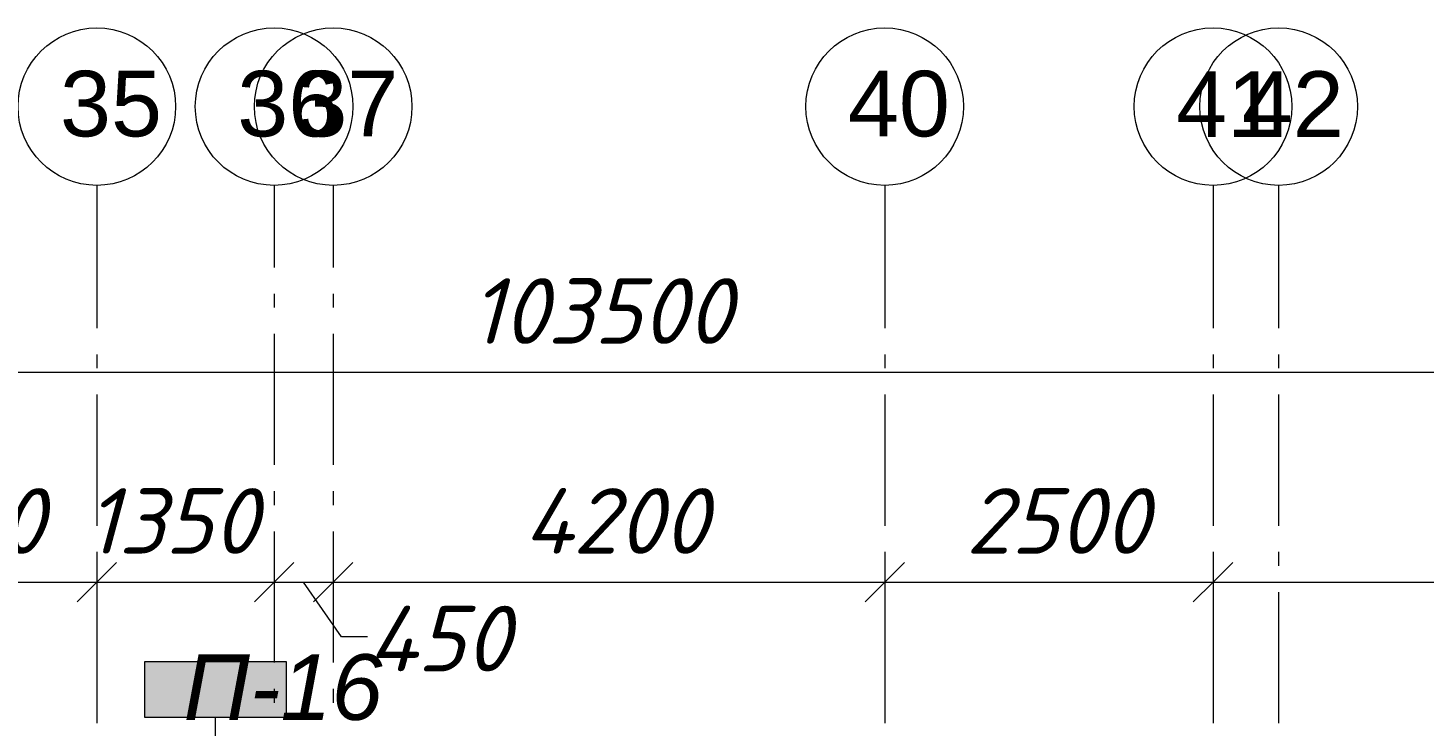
# Model space of a CAD drawing. Header units: millimetres. Extents: x -537608 to 253996, y -217170 to 186033.
# Drawn here: x -317936 to -307304, y 32777 to 38099 of the extents above; entities that cross this region are included whole.
import ezdxf

# ---------------------------------------------------------------- set-up
doc = ezdxf.new("R2010")
doc.units = ezdxf.units.MM
doc.layers.add('PDF _Геометрия', color=7, linetype='Continuous')
doc.layers.add('PDF _Текст', color=7, linetype='Continuous')
doc.layers.add('PDF _Сплошная заливка', color=7, linetype='Continuous', true_color=0xffffff)
doc.styles.add('PDF ArialMT', font='arial.ttf')
doc.styles.add('PDF GOST-Common Italic', font='ariali.ttf')
doc.styles.add('PDF ISOCPEUR Italic', font='isocpeui.ttf')

msp = doc.modelspace()

# ---------------------------------------------------------------- linework, layer by layer
at = {"layer": 'PDF _Геометрия', "color": 253, "lineweight": 9, "true_color": 0xaaaaaa}
for p, q in [((-317411.3633, 36899.2642), (-317411.3633, 35810.6873)), ((-316061.3618, 36899.2642), (-316061.3618, 36273.4735)), ((-315611.3599, 36899.2642), (-315611.3599, 36273.4735)), ((-311411.3592, 36899.2642), (-311411.3592, 35810.6873)), ((-308911.3614, 36899.2642), (-308911.3614, 35810.6873)), ((-308411.3593, 36899.2642), (-308411.3593, 35810.6873)), ((-316061.3618, 36073.477), (-316061.3618, 35967.642)), ((-315611.3599, 36073.477), (-315611.3599, 35967.642)), ((-316061.3618, 35767.6411), (-316061.3618, 34767.6412)), ((-315611.3599, 35767.6411), (-315611.3599, 34767.6412)), ((-317411.3633, 35610.6865), (-317411.3633, 35504.8516)), ((-311411.3592, 35610.6865), (-311411.3592, 35504.8516)), ((-308911.3614, 35610.6865), (-308911.3614, 35504.8516)), ((-308411.3593, 35610.6865), (-308411.3593, 35504.8516)), ((-317411.3633, 35304.8507), (-317411.3633, 34304.8507)), ((-311411.3592, 35304.8507), (-311411.3592, 34304.8507)), ((-308911.3614, 35304.8507), (-308911.3614, 34304.8507)), ((-308411.3593, 35304.8507), (-308411.3593, 34304.8507)), ((-316061.3618, 34567.6404), (-316061.3618, 34461.8097)), ((-315611.3599, 34567.6404), (-315611.3599, 34461.8097)), ((-316061.3618, 34261.8089), (-316061.3618, 33261.8089)), ((-315611.3599, 34261.8089), (-315611.3599, 33261.8089)), ((-317411.3633, 34104.8542), (-317411.3633, 33999.0192)), ((-311411.3592, 34104.8542), (-311411.3592, 33999.0192)), ((-308911.3614, 34104.8542), (-308911.3614, 33999.0192)), ((-308411.3593, 34104.8542), (-308411.3593, 33999.0192)), ((-317411.3633, 33799.0184), (-317411.3633, 32799.0184)), ((-311411.3592, 33799.0184), (-311411.3592, 32799.0184)), ((-308911.3614, 33799.0184), (-308911.3614, 32799.0184)), ((-308411.3593, 33799.0184), (-308411.3593, 32799.0184)), ((-316061.3618, 33061.808), (-316061.3618, 32955.9731)), ((-315611.3599, 33061.808), (-315611.3599, 32955.9731))]:
    msp.add_line(p, q, dxfattribs=at)
at = {"layer": 'PDF _Геометрия', "lineweight": 9}
for p, q in [((-368501.3767, 35475.7264), (-264521.3486, 35475.7264)), ((-317411.3633, 34087.8588), (-317411.3633, 33875.7282)), ((-316061.3618, 34087.8588), (-316061.3618, 33875.7282)), ((-315611.3599, 34087.8588), (-315611.3599, 33875.7282)), ((-311411.3592, 34087.8588), (-311411.3592, 33875.7282)), ((-308911.3614, 34087.8588), (-308911.3614, 33875.7282)), ((-319711.3602, 33875.7282), (-317411.3633, 33875.7282)), ((-317411.3633, 33875.7282), (-316061.3618, 33875.7282)), ((-317411.3633, 33875.7282), (-317411.3633, 33635.7254)), ((-316061.3618, 33875.7282), (-315611.3599, 33875.7282)), ((-316061.3618, 33875.7282), (-316061.3618, 33635.7254)), ((-315549.3333, 33457.9215), (-315836.3608, 33875.7282)), ((-315611.3599, 33875.7282), (-311411.3592, 33875.7282)), ((-315611.3599, 33875.7282), (-315611.3599, 33635.7254)), ((-311411.3592, 33875.7282), (-308911.3614, 33875.7282)), ((-311411.3592, 33875.7282), (-311411.3592, 33635.7254)), ((-308911.3614, 33875.7282), (-302911.3573, 33875.7282)), ((-308911.3614, 33875.7282), (-308911.3614, 33635.7254)), ((-315349.3324, 33457.9215), (-315549.3333, 33457.9215)), ((-315966.6663, 33266.3559), (-317049.3268, 33266.3559)), ((-317049.3268, 33266.3559), (-317049.3268, 32846.138)), ((-315966.6663, 32846.138), (-315966.6663, 33266.3559)), ((-317049.3268, 32846.138), (-315966.6663, 32846.138)), ((-316511.3594, 31299.3521), (-316507.9965, 32846.138))]:
    msp.add_line(p, q, dxfattribs=at)
at = {"layer": 'PDF _Геометрия', "lineweight": 20}
for p, q in [((-317261.3626, 34025.7288), (-317411.3633, 33875.7282)), ((-315911.3612, 34025.7288), (-316061.3618, 33875.7282)), ((-315461.3592, 34025.7288), (-315611.3599, 33875.7282)), ((-311261.3585, 34025.7288), (-311411.3592, 33875.7282)), ((-308761.3607, 34025.7288), (-308911.3614, 33875.7282)), ((-317411.3633, 33875.7282), (-317561.3596, 33725.7275)), ((-316061.3618, 33875.7282), (-316211.3625, 33725.7275)), ((-315611.3599, 33875.7282), (-315761.3605, 33725.7275)), ((-311411.3592, 33875.7282), (-311561.3598, 33725.7275)), ((-308911.3614, 33875.7282), (-309061.3578, 33725.7275))]:
    msp.add_line(p, q, dxfattribs=at)
for centre, radius in [((-317411.3603, 37499.2654), 600.0012), ((-316061.3602, 37499.2659), 599.9999), ((-315611.3612, 37499.2654), 600.0012), ((-311411.3605, 37499.2654), 600.0012), ((-308911.3584, 37499.2654), 600.0012), ((-308411.3576, 37499.2659), 599.9999)]:
    msp.add_circle(centre, radius, dxfattribs=at)
at = {"layer": 'PDF _Сплошная заливка', "lineweight": 9, "transparency": 33554559}
msp.add_solid([(-315966.6663, 33266.3559), (-317049.3268, 33266.3559), (-315966.6663, 32846.138), (-317049.3268, 32846.138)], dxfattribs=at)

# ---------------------------------------------------------------- texts
at = {"layer": 'PDF _Текст', "char_height": 500, "attachment_point": 4}
for s, insert, style in [('35', (-317691.8028, 37518.6605), 'PDF ArialMT'), ('36', (-316341.8057, 37518.6605), 'PDF ArialMT'), ('37', (-315891.8037, 37518.6605), 'PDF ArialMT'), ('40', (-311691.803, 37518.6605), 'PDF ArialMT'), ('41', (-309191.8009, 37518.6605), 'PDF ArialMT'), ('42', (-308691.8031, 37518.6605), 'PDF ArialMT'), ('103500', (-314572.0341, 35941.2425), 'PDF ISOCPEUR Italic'), ('2300 1350', (-319193.4326, 34341.24), 'PDF ISOCPEUR Italic'), ('4200', (-314162.5809, 34341.24), 'PDF ISOCPEUR Italic'), ('2500', (-310793.4268, 34341.24), 'PDF ISOCPEUR Italic'), ('450', (-315349.3324, 33444.5904), 'PDF ISOCPEUR Italic'), ('П-16', (-316751.3493, 33071.3284), 'PDF GOST-Common Italic')]:
    msp.add_mtext(s, dxfattribs=dict(at, insert=insert, style=style))

doc.saveas('drawing.dxf')
